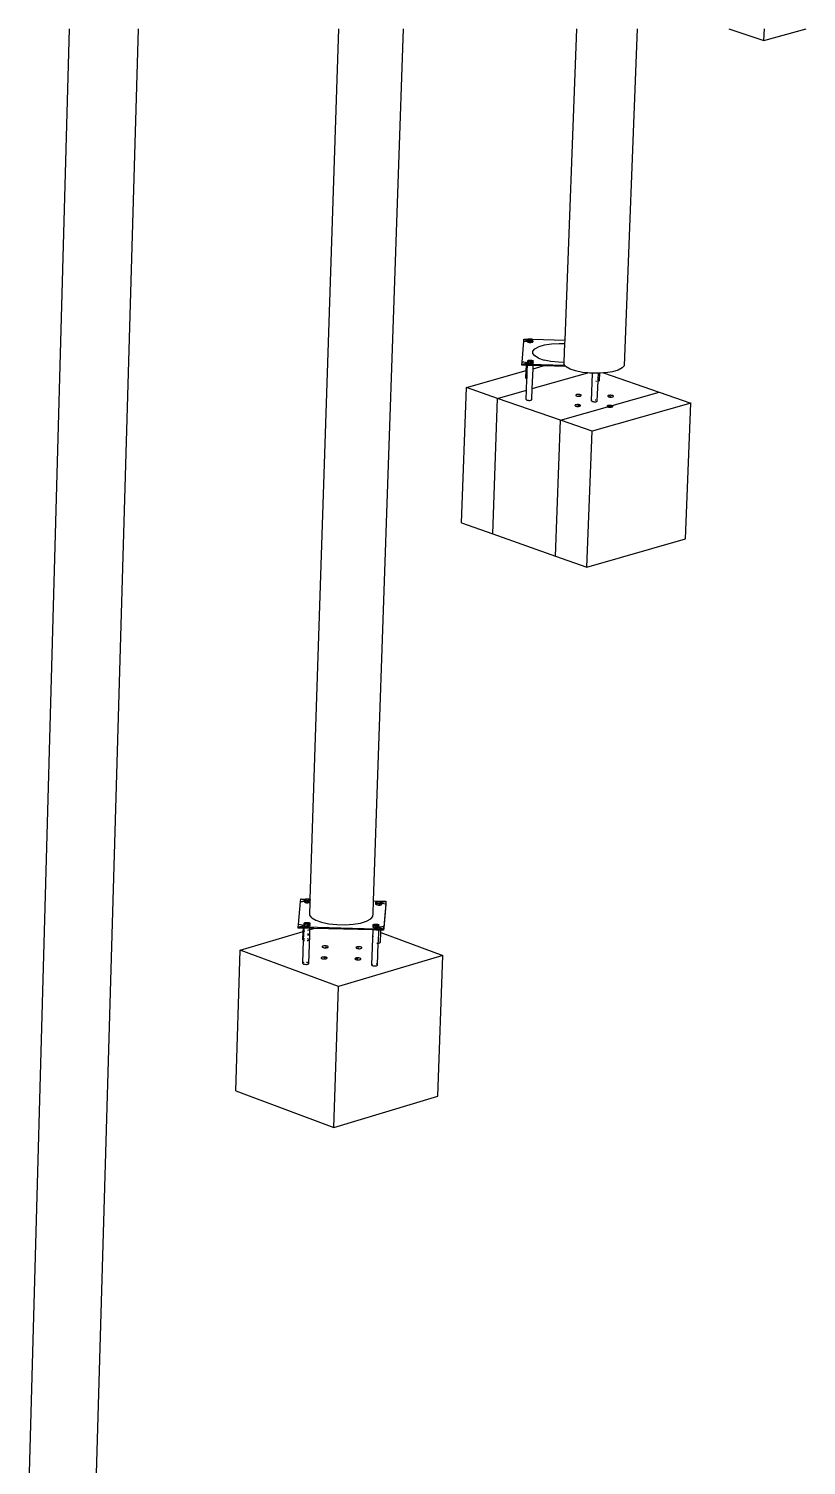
# Model space of a CAD drawing. Header units: inches. Extents: x -1925 to 2960, y -1726 to 1726.
# Drawn here: x 260.9 to 409.9, y 1450.7 to 1726 of the extents above; entities that cross this region are included whole.
import ezdxf

# ---------------------------------------------------------------- set-up
doc = ezdxf.new("R2010")
doc.units = ezdxf.units.IN
doc.header["$MEASUREMENT"] = 0

msp = doc.modelspace()

# ---------------------------------------------------------------- linework, layer by layer
for p, q in [((260.85, 1442.79), (268.69, 1726.03)), ((273.65, 1442.44), (281.87, 1726.03)), ((314.81, 1559.2), (320.31, 1726.03)), ((326.95, 1558.89), (332.67, 1726.03)), ((363.65, 1666.36), (365.9, 1726.03)), ((375.02, 1661.46), (377.53, 1726.03)), ((395.06, 1726.03), (401.76, 1723.79)), ((401.76, 1723.79), (409.89, 1726.03)), ((401.76, 1723.79), (401.85, 1726.03)), ((355.42, 1662.12), (355.74, 1666.13)), ((355.74, 1666.13), (355.78, 1666.56)), ((355.74, 1666.13), (356.1, 1666.14)), ((355.78, 1666.56), (356.51, 1666.54)), ((355.78, 1666.56), (356.69, 1666.24)), ((356.1, 1666.14), (356.43, 1666.17)), ((356.43, 1666.14), (356.41, 1666.1)), ((356.43, 1666.13), (356.41, 1666.09)), ((356.41, 1666.09), (356.42, 1666.05)), ((356.42, 1666.1), (356.45, 1666.14)), ((356.42, 1666.1), (356.43, 1666.13)), ((356.44, 1666.06), (356.42, 1666.1)), ((356.42, 1666.05), (356.47, 1666.01)), ((356.43, 1666.17), (356.44, 1666.46)), ((356.43, 1666.17), (356.51, 1666.19)), ((356.49, 1666.18), (356.43, 1666.14)), ((356.49, 1666.18), (356.43, 1666.14)), ((356.43, 1666.17), (356.43, 1666.17)), ((356.43, 1666.13), (356.43, 1666.17)), ((356.43, 1666.14), (356.43, 1666.13)), ((356.44, 1666.46), (356.46, 1666.5)), ((356.45, 1666.42), (356.44, 1666.46)), ((356.49, 1666.02), (356.44, 1666.06)), ((356.5, 1666.38), (356.45, 1666.42)), ((356.45, 1666.14), (356.5, 1666.18)), ((356.46, 1666.5), (356.51, 1666.54)), ((356.47, 1666.01), (356.56, 1665.97)), ((356.57, 1666.22), (356.49, 1666.18)), ((356.51, 1666.19), (356.49, 1666.18)), ((356.57, 1665.98), (356.49, 1666.02)), ((356.58, 1666.34), (356.5, 1666.38)), ((356.5, 1666.18), (356.53, 1666.19)), ((356.51, 1666.54), (356.6, 1666.57)), ((356.51, 1666.54), (356.51, 1666.54)), ((356.57, 1666.21), (356.51, 1666.19)), ((356.51, 1666.19), (356.53, 1666.19)), ((356.53, 1666.19), (356.72, 1666.23)), ((356.53, 1666.19), (356.59, 1666.21)), ((356.56, 1665.97), (356.67, 1665.94)), ((356.69, 1666.24), (356.57, 1666.22)), ((356.69, 1666.23), (356.57, 1666.21)), ((356.68, 1665.95), (356.57, 1665.98)), ((356.69, 1666.31), (356.58, 1666.34)), ((356.59, 1666.21), (356.7, 1666.24)), ((356.6, 1666.57), (356.71, 1666.6)), ((356.67, 1665.94), (356.8, 1665.92)), ((356.8, 1665.93), (356.68, 1665.95)), ((356.81, 1666.29), (356.69, 1666.31)), ((356.82, 1666.25), (356.69, 1666.24)), ((356.7, 1666.24), (356.69, 1666.23)), ((356.69, 1666.24), (356.69, 1666.24)), ((356.69, 1666.24), (356.71, 1666.24)), ((356.7, 1666.24), (356.71, 1666.24)), ((356.71, 1666.6), (356.84, 1666.61)), ((356.71, 1666.24), (356.75, 1666.24)), ((356.71, 1666.24), (356.72, 1666.23)), ((356.72, 1666.23), (356.75, 1666.24)), ((356.75, 1666.24), (356.88, 1666.29)), ((356.75, 1666.24), (356.82, 1666.25)), ((356.94, 1665.92), (356.8, 1665.93)), ((356.8, 1665.92), (356.94, 1665.91)), ((356.88, 1666.29), (356.81, 1666.29)), ((356.96, 1666.26), (356.82, 1666.25)), ((356.82, 1666.25), (356.96, 1666.25)), ((356.84, 1666.61), (356.98, 1666.61)), ((356.95, 1666.28), (356.88, 1666.29)), ((356.94, 1665.92), (356.95, 1666.08)), ((357.07, 1665.92), (356.94, 1665.92)), ((356.94, 1665.91), (356.94, 1665.92)), ((356.94, 1665.92), (357.08, 1665.92)), ((357.09, 1666.29), (356.95, 1666.28)), ((357.33, 1666.19), (356.95, 1666.09)), ((356.95, 1666.08), (357.47, 1666.07)), ((357.1, 1666.25), (356.96, 1666.26)), ((357.1, 1666.24), (356.96, 1666.25)), ((356.98, 1666.61), (357.11, 1666.6)), ((357.2, 1665.94), (357.07, 1665.92)), ((357.08, 1665.92), (357.21, 1665.93)), ((357.21, 1666.3), (357.09, 1666.29)), ((357.23, 1666.23), (357.1, 1666.25)), ((357.1, 1666.24), (357.22, 1666.22)), ((357.11, 1666.6), (357.24, 1666.58)), ((357.31, 1665.96), (357.2, 1665.94)), ((357.32, 1666.32), (357.21, 1666.3)), ((357.21, 1665.93), (357.32, 1665.96)), ((357.23, 1666.22), (357.22, 1666.22)), ((357.22, 1666.22), (357.33, 1666.19)), ((357.34, 1666.2), (357.23, 1666.23)), ((357.33, 1666.19), (357.23, 1666.22)), ((357.24, 1666.58), (357.34, 1666.56)), ((357.4, 1665.99), (357.31, 1665.96)), ((357.41, 1666.35), (357.32, 1666.32)), ((357.32, 1665.96), (357.41, 1665.99)), ((357.34, 1666.2), (357.33, 1666.19)), ((357.33, 1666.19), (357.41, 1666.16)), ((357.34, 1666.19), (357.33, 1666.19)), ((357.33, 1666.19), (357.33, 1666.19)), ((357.34, 1666.56), (357.42, 1666.52)), ((357.43, 1666.16), (357.34, 1666.2)), ((357.43, 1666.15), (357.34, 1666.19)), ((357.45, 1666.03), (357.4, 1665.99)), ((357.47, 1666.39), (357.41, 1666.35)), ((357.41, 1666.16), (357.46, 1666.12)), ((357.41, 1665.99), (357.47, 1666.03)), ((357.42, 1666.52), (357.43, 1666.52)), ((357.43, 1666.52), (363.65, 1666.36)), ((357.43, 1666.52), (357.47, 1666.48)), ((357.48, 1666.12), (357.43, 1666.16)), ((357.48, 1666.11), (357.43, 1666.15)), ((357.47, 1666.07), (357.45, 1666.03)), ((357.46, 1666.12), (357.47, 1666.07)), ((357.47, 1666.48), (357.49, 1666.44)), ((357.49, 1666.44), (357.47, 1666.39)), ((357.47, 1666.07), (357.48, 1666.11)), ((357.47, 1666.07), (357.47, 1666.07)), ((357.47, 1666.07), (357.49, 1666.07)), ((357.47, 1666.03), (357.49, 1666.07)), ((357.48, 1666.11), (357.49, 1666.44)), ((357.49, 1666.07), (357.48, 1666.12)), ((357.49, 1666.07), (357.48, 1666.11)), ((357.48, 1666.11), (357.48, 1666.11)), ((357.49, 1666.07), (357.49, 1666.07)), ((357.49, 1666.07), (357.49, 1666.07)), ((357.49, 1666.07), (357.49, 1666.07)), ((357.49, 1666.07), (357.49, 1666.07)), ((359.74, 1665.42), (361.06, 1665.63)), ((361.06, 1665.63), (362.53, 1665.72)), ((362.53, 1665.72), (363.62, 1665.7)), ((363.49, 1662.18), (363.62, 1665.7)), ((363.62, 1665.7), (363.65, 1666.36)), ((357.45, 1663.78), (357.47, 1664.26)), ((357.83, 1663.32), (357.45, 1663.78)), ((357.47, 1664.26), (357.88, 1664.71)), ((358.57, 1662.89), (357.83, 1663.32)), ((357.88, 1664.71), (358.66, 1665.11)), ((358.57, 1662.89), (359.63, 1662.53)), ((358.66, 1665.11), (359.74, 1665.42)), ((344.73, 1657.27), (356.2, 1660.5)), ((355.38, 1661.52), (355.39, 1661.69)), ((356.24, 1661.5), (355.38, 1661.52)), ((355.39, 1661.69), (355.42, 1662.12)), ((355.39, 1661.69), (356.38, 1661.97)), ((356.76, 1661.66), (355.39, 1661.69)), ((355.78, 1662.1), (355.42, 1662.12)), ((356.1, 1662.05), (355.78, 1662.1)), ((356.38, 1661.97), (356.1, 1662.05)), ((356.15, 1659.09), (356.2, 1660.5)), ((356.2, 1660.5), (356.24, 1661.5)), ((356.44, 1661.49), (356.24, 1661.5)), ((356.35, 1660.54), (356.41, 1660.56)), ((356.36, 1659.22), (356.41, 1660.56)), ((356.59, 1661.88), (356.38, 1661.97)), ((356.41, 1660.56), (356.44, 1661.49)), ((356.75, 1661.48), (356.44, 1661.49)), ((356.49, 1662.06), (356.46, 1662.02)), ((356.48, 1662.05), (356.46, 1662.01)), ((356.46, 1662.01), (356.48, 1661.96)), ((356.48, 1662.05), (356.5, 1662.38)), ((356.48, 1662.01), (356.5, 1662.06)), ((356.49, 1662.05), (356.48, 1662.05)), ((356.48, 1662.01), (356.48, 1662.05)), ((356.5, 1661.97), (356.48, 1662.01)), ((356.48, 1661.96), (356.53, 1661.92)), ((356.54, 1662.1), (356.49, 1662.06)), ((356.54, 1662.09), (356.49, 1662.05)), ((356.5, 1662.38), (356.52, 1662.42)), ((356.51, 1662.33), (356.5, 1662.38)), ((356.5, 1662.06), (356.56, 1662.1)), ((356.55, 1661.93), (356.5, 1661.97)), ((356.56, 1662.29), (356.51, 1662.33)), ((356.52, 1662.42), (356.57, 1662.46)), ((356.53, 1661.92), (356.61, 1661.88)), ((356.63, 1662.13), (356.54, 1662.09)), ((356.63, 1662.13), (356.54, 1662.1)), ((356.63, 1661.89), (356.55, 1661.93)), ((356.64, 1662.26), (356.56, 1662.29)), ((356.56, 1662.1), (356.64, 1662.12)), ((356.57, 1662.46), (356.66, 1662.49)), ((356.72, 1661.77), (356.59, 1661.88)), ((356.61, 1661.88), (356.72, 1661.85)), ((356.64, 1662.13), (356.63, 1662.13)), ((356.64, 1662.13), (356.63, 1662.13)), ((356.63, 1661.89), (356.73, 1661.87)), ((356.75, 1662.23), (356.64, 1662.26)), ((356.66, 1662.49), (356.77, 1662.51)), ((356.72, 1661.85), (356.85, 1661.83)), ((356.76, 1661.66), (356.72, 1661.77)), ((356.86, 1661.85), (356.73, 1661.87)), ((356.87, 1662.21), (356.75, 1662.23)), ((356.88, 1662.17), (356.75, 1662.16)), ((356.75, 1662.16), (356.75, 1662.16)), ((356.75, 1662.16), (356.75, 1662.16)), ((356.75, 1662.15), (356.75, 1662.15)), ((356.76, 1662.15), (356.75, 1662.15)), ((356.75, 1662.15), (356.76, 1662.15)), ((356.75, 1661.48), (356.76, 1661.66)), ((357.53, 1661.46), (356.75, 1661.48)), ((356.88, 1662.16), (356.76, 1662.15)), ((356.76, 1662.15), (356.76, 1662.15)), ((363.64, 1661.49), (356.76, 1661.66)), ((356.77, 1662.51), (356.9, 1662.53)), ((356.85, 1661.83), (356.99, 1661.83)), ((357, 1661.84), (356.86, 1661.85)), ((357.01, 1662.2), (356.87, 1662.21)), ((357.02, 1662.17), (356.88, 1662.16)), ((357.02, 1662.17), (356.88, 1662.17)), ((356.9, 1662.53), (357.04, 1662.53)), ((356.99, 1661.83), (357.14, 1661.83)), ((357, 1661.84), (357.01, 1662)), ((357.13, 1661.84), (357, 1661.84)), ((357, 1661.83), (357.14, 1661.83)), ((357.15, 1662.2), (357.01, 1662.2)), ((357.02, 1662.17), (357.01, 1662)), ((357.39, 1662.11), (357.01, 1662)), ((357.46, 1661.98), (357.01, 1662)), ((357.02, 1662.17), (357.16, 1662.16)), ((357.16, 1662.16), (357.02, 1662.17)), ((357.04, 1662.53), (357.17, 1662.52)), ((357.26, 1661.85), (357.13, 1661.84)), ((357.14, 1661.83), (357.27, 1661.85)), ((357.14, 1661.83), (357.27, 1661.84)), ((357.27, 1662.21), (357.15, 1662.2)), ((357.16, 1662.16), (357.28, 1662.14)), ((357.29, 1662.14), (357.16, 1662.16)), ((357.17, 1662.52), (357.3, 1662.5)), ((357.37, 1661.88), (357.26, 1661.85)), ((357.38, 1662.24), (357.27, 1662.21)), ((357.27, 1661.84), (357.38, 1661.87)), ((357.27, 1661.85), (357.38, 1661.87)), ((357.28, 1662.14), (357.39, 1662.11)), ((357.4, 1662.11), (357.29, 1662.14)), ((357.3, 1662.5), (357.4, 1662.47)), ((357.46, 1661.91), (357.37, 1661.88)), ((357.37, 1657.05), (357.51, 1660.87)), ((357.37, 1657.05), (368.03, 1660.06)), ((357.47, 1662.27), (357.38, 1662.24)), ((357.38, 1661.87), (357.47, 1661.9)), ((357.38, 1661.87), (357.47, 1661.9)), ((357.39, 1662.11), (357.46, 1662.08)), ((357.39, 1662.11), (357.39, 1662.11)), ((357.4, 1662.11), (357.39, 1662.11)), ((357.4, 1662.47), (357.48, 1662.43)), ((357.46, 1662.09), (357.4, 1662.11)), ((357.46, 1661.91), (357.51, 1661.95)), ((357.53, 1662.31), (357.47, 1662.27)), ((357.47, 1661.9), (357.53, 1661.94)), ((357.47, 1661.9), (357.53, 1661.94)), ((357.48, 1662.43), (357.53, 1662.39)), ((357.53, 1661.98), (357.51, 1661.98)), ((357.53, 1661.98), (357.51, 1661.95)), ((357.51, 1660.87), (357.53, 1661.46)), ((357.51, 1660.87), (359.45, 1661.42)), ((357.54, 1662.03), (357.52, 1662.05)), ((357.52, 1662.03), (357.52, 1662.03)), ((357.52, 1662.03), (357.53, 1661.99)), ((357.53, 1662.39), (357.55, 1662.35)), ((357.55, 1662.35), (357.53, 1662.31)), ((357.53, 1661.99), (357.55, 1662.35)), ((357.53, 1661.99), (357.53, 1661.98)), ((357.53, 1661.94), (357.55, 1661.98)), ((357.53, 1661.98), (357.55, 1661.98)), ((357.53, 1661.94), (357.55, 1661.98)), ((359.45, 1661.42), (357.53, 1661.46)), ((357.55, 1661.99), (357.54, 1662.03)), ((357.55, 1661.98), (357.55, 1661.99)), ((357.55, 1661.99), (357.55, 1661.99)), ((363.79, 1661.31), (359.45, 1661.42)), ((360.94, 1662.26), (359.63, 1662.53)), ((362.4, 1662.11), (360.94, 1662.26)), ((363.49, 1662.09), (362.4, 1662.11)), ((363.47, 1661.7), (363.49, 1662.09)), ((363.64, 1661.49), (363.47, 1661.7)), ((363.49, 1662.17), (363.49, 1662.18)), ((363.49, 1662.09), (363.49, 1662.17)), ((363.79, 1661.31), (363.64, 1661.49)), ((363.85, 1661.23), (363.79, 1661.31)), ((364.6, 1660.8), (363.85, 1661.23)), ((365.66, 1660.44), (364.6, 1660.8)), ((366.97, 1660.17), (365.66, 1660.44)), ((368.03, 1660.06), (366.97, 1660.17)), ((368.43, 1660.02), (368.03, 1660.06)), ((371.02, 1660.06), (370.32, 1660.01)), ((371.43, 1660.08), (371.02, 1660.06)), ((371.02, 1660.06), (381.72, 1656.35)), ((372.76, 1660.29), (371.43, 1660.08)), ((373.84, 1660.61), (372.76, 1660.29)), ((374.62, 1661.01), (373.84, 1660.61)), ((375.02, 1661.46), (374.62, 1661.01)), ((356.16, 1659.05), (356.15, 1659.09)), ((356.16, 1659.05), (356.21, 1659)), ((356.21, 1659), (356.3, 1658.97)), ((356.27, 1656.74), (356.35, 1658.95)), ((356.3, 1658.97), (356.35, 1658.95)), ((356.32, 1659.21), (356.31, 1659.2)), ((356.36, 1659.22), (356.32, 1659.21)), ((356.35, 1658.95), (356.36, 1659.22)), ((368.95, 1660.01), (368.43, 1660.02)), ((368.74, 1654.72), (368.94, 1659.93)), ((368.94, 1659.93), (368.95, 1660.01)), ((368.96, 1659.97), (368.94, 1659.93)), ((369.02, 1660.01), (368.95, 1660.01)), ((369.02, 1660.01), (368.96, 1659.97)), ((369.96, 1659.99), (369.02, 1660.01)), ((369.57, 1658.49), (369.7, 1658.48)), ((369.57, 1658.49), (369.57, 1658.49)), ((369.58, 1658.82), (369.58, 1658.81)), ((369.83, 1654.69), (369.98, 1658.49)), ((370.04, 1659.99), (369.96, 1659.99)), ((369.96, 1658.49), (369.98, 1658.49)), ((369.99, 1658.79), (369.97, 1658.79)), ((369.98, 1658.49), (369.99, 1658.79)), ((369.98, 1658.49), (370.1, 1658.52)), ((369.98, 1658.49), (369.98, 1658.49)), ((369.99, 1658.79), (370.04, 1659.99)), ((370, 1658.79), (369.99, 1658.79)), ((370.32, 1660.01), (370.04, 1659.99)), ((370.1, 1658.52), (370.19, 1658.55)), ((370.12, 1658.76), (370.11, 1658.76)), ((370.2, 1658.72), (370.12, 1658.76)), ((370.19, 1658.55), (370.24, 1658.59)), ((370.25, 1658.68), (370.2, 1658.72)), ((370.24, 1658.59), (370.27, 1658.63)), ((370.27, 1658.63), (370.25, 1658.68)), ((370.27, 1658.63), (370.32, 1660.01)), ((343.8, 1631.32), (344.73, 1657.27)), ((350.73, 1655.18), (344.73, 1657.27)), ((349.79, 1629.21), (350.73, 1655.18)), ((350.73, 1655.18), (356.27, 1656.74)), ((362.78, 1650.98), (350.73, 1655.18)), ((356.2, 1654.99), (356.27, 1656.74)), ((356.22, 1654.95), (356.2, 1654.99)), ((356.22, 1654.95), (356.27, 1654.91)), ((356.27, 1654.91), (356.35, 1654.87)), ((356.35, 1654.87), (356.47, 1654.84)), ((356.47, 1654.84), (356.6, 1654.82)), ((356.6, 1654.82), (356.74, 1654.81)), ((356.74, 1654.81), (356.88, 1654.81)), ((356.88, 1654.81), (357.01, 1654.83)), ((357.01, 1654.83), (357.12, 1654.85)), ((357.12, 1654.85), (357.21, 1654.88)), ((357.21, 1654.88), (357.27, 1654.92)), ((357.27, 1654.92), (357.29, 1654.97)), ((357.29, 1654.97), (357.37, 1657.05)), ((362.78, 1650.98), (381.72, 1656.35)), ((365.71, 1655.82), (365.69, 1655.78)), ((365.69, 1655.78), (365.7, 1655.73)), ((365.7, 1655.73), (365.75, 1655.69)), ((365.77, 1655.86), (365.71, 1655.82)), ((365.75, 1655.69), (365.84, 1655.65)), ((365.86, 1655.9), (365.77, 1655.86)), ((365.84, 1655.65), (365.95, 1655.62)), ((365.97, 1655.92), (365.86, 1655.9)), ((365.95, 1655.62), (366.08, 1655.6)), ((366.1, 1655.93), (365.97, 1655.92)), ((366.08, 1655.6), (366.22, 1655.59)), ((366.24, 1655.94), (366.1, 1655.93)), ((366.22, 1655.59), (366.36, 1655.6)), ((366.23, 1655.77), (366.61, 1655.63)), ((366.38, 1655.93), (366.24, 1655.94)), ((366.36, 1655.6), (366.49, 1655.61)), ((366.51, 1655.91), (366.38, 1655.93)), ((366.49, 1655.61), (366.61, 1655.63)), ((366.62, 1655.88), (366.51, 1655.91)), ((366.61, 1655.63), (366.7, 1655.67)), ((366.71, 1655.84), (366.62, 1655.88)), ((366.7, 1655.67), (366.75, 1655.71)), ((366.76, 1655.8), (366.71, 1655.84)), ((366.75, 1655.71), (366.77, 1655.75)), ((366.77, 1655.75), (366.76, 1655.8)), ((368.77, 1654.76), (368.74, 1654.72)), ((368.74, 1654.72), (368.76, 1654.67)), ((368.76, 1654.67), (368.81, 1654.63)), ((368.82, 1654.8), (368.77, 1654.76)), ((368.81, 1654.63), (368.89, 1654.59)), ((368.89, 1654.59), (369.01, 1654.56)), ((369.01, 1654.56), (369.14, 1654.54)), ((369.14, 1654.54), (369.28, 1654.53)), ((369.28, 1654.53), (369.42, 1654.54)), ((369.42, 1654.54), (369.55, 1654.55)), ((369.44, 1654.87), (369.43, 1654.87)), ((369.56, 1654.85), (369.44, 1654.87)), ((369.55, 1654.55), (369.66, 1654.57)), ((369.66, 1654.57), (369.75, 1654.61)), ((369.75, 1654.61), (369.81, 1654.65)), ((369.82, 1654.74), (369.81, 1654.74)), ((369.81, 1654.65), (369.83, 1654.69)), ((369.83, 1654.69), (369.82, 1654.74)), ((371.88, 1655.67), (371.86, 1655.63)), ((371.86, 1655.63), (371.87, 1655.58)), ((371.87, 1655.58), (371.92, 1655.54)), ((371.93, 1655.71), (371.88, 1655.67)), ((371.92, 1655.54), (372.01, 1655.5)), ((372.02, 1655.74), (371.93, 1655.71)), ((372.01, 1655.5), (372.4, 1655.61)), ((372.01, 1655.5), (372.12, 1655.47)), ((372.14, 1655.77), (372.02, 1655.74)), ((372.12, 1655.47), (372.25, 1655.45)), ((372.27, 1655.78), (372.14, 1655.77)), ((372.25, 1655.45), (372.39, 1655.44)), ((372.41, 1655.78), (372.27, 1655.78)), ((372.39, 1655.44), (372.53, 1655.44)), ((372.55, 1655.77), (372.41, 1655.78)), ((372.53, 1655.44), (372.66, 1655.46)), ((372.68, 1655.75), (372.55, 1655.77)), ((372.66, 1655.46), (372.78, 1655.48)), ((372.79, 1655.72), (372.68, 1655.75)), ((372.78, 1655.48), (372.86, 1655.52)), ((372.88, 1655.69), (372.79, 1655.72)), ((372.86, 1655.52), (372.92, 1655.56)), ((372.93, 1655.64), (372.88, 1655.69)), ((372.92, 1655.56), (372.94, 1655.6)), ((372.94, 1655.6), (372.93, 1655.64)), ((381.72, 1656.35), (387.76, 1654.26)), ((365.56, 1653.88), (365.54, 1653.84)), ((365.54, 1653.84), (365.56, 1653.79)), ((365.62, 1653.92), (365.56, 1653.88)), ((365.56, 1653.79), (365.61, 1653.75)), ((365.61, 1653.75), (365.69, 1653.71)), ((365.71, 1653.96), (365.62, 1653.92)), ((365.69, 1653.71), (365.8, 1653.68)), ((365.83, 1653.98), (365.71, 1653.96)), ((365.8, 1653.68), (365.93, 1653.66)), ((365.96, 1653.99), (365.83, 1653.98)), ((365.93, 1653.66), (366.07, 1653.65)), ((366.1, 1654), (365.96, 1653.99)), ((366.07, 1653.65), (366.22, 1653.66)), ((366.09, 1653.83), (366.48, 1653.94)), ((366.24, 1653.99), (366.1, 1654)), ((366.22, 1653.66), (366.35, 1653.67)), ((366.37, 1653.97), (366.24, 1653.99)), ((366.35, 1653.67), (366.46, 1653.69)), ((366.48, 1653.94), (366.37, 1653.97)), ((366.46, 1653.69), (366.55, 1653.73)), ((366.56, 1653.9), (366.48, 1653.94)), ((366.55, 1653.73), (366.61, 1653.77)), ((366.62, 1653.86), (366.56, 1653.9)), ((366.61, 1653.77), (366.63, 1653.81)), ((366.63, 1653.81), (366.62, 1653.86)), ((387.76, 1654.26), (368.82, 1648.88)), ((371.74, 1653.73), (371.72, 1653.69)), ((371.72, 1653.69), (371.73, 1653.64)), ((371.73, 1653.64), (371.78, 1653.6)), ((371.8, 1653.77), (371.74, 1653.73)), ((371.78, 1653.6), (371.87, 1653.56)), ((371.88, 1653.8), (371.8, 1653.77)), ((371.87, 1653.56), (371.98, 1653.53)), ((372, 1653.83), (371.88, 1653.8)), ((371.88, 1653.8), (372.26, 1653.67)), ((371.98, 1653.53), (372.11, 1653.51)), ((372.13, 1653.84), (372, 1653.83)), ((372.11, 1653.51), (372.25, 1653.5)), ((372.27, 1653.84), (372.13, 1653.84)), ((372.25, 1653.5), (372.39, 1653.5)), ((372.41, 1653.83), (372.27, 1653.84)), ((372.39, 1653.5), (372.52, 1653.52)), ((372.54, 1653.81), (372.41, 1653.83)), ((372.52, 1653.52), (372.64, 1653.54)), ((372.65, 1653.78), (372.54, 1653.81)), ((372.64, 1653.54), (372.73, 1653.58)), ((372.74, 1653.75), (372.65, 1653.78)), ((372.73, 1653.58), (372.78, 1653.62)), ((372.79, 1653.7), (372.74, 1653.75)), ((372.78, 1653.62), (372.8, 1653.66)), ((372.8, 1653.66), (372.79, 1653.7)), ((386.72, 1628.29), (387.76, 1654.26)), ((361.8, 1624.98), (362.78, 1650.98)), ((368.82, 1648.88), (362.78, 1650.98)), ((367.82, 1622.86), (368.82, 1648.88)), ((343.8, 1631.32), (349.79, 1629.21)), ((349.79, 1629.21), (361.8, 1624.98)), ((367.82, 1622.86), (386.72, 1628.29)), ((361.8, 1624.98), (367.82, 1622.86)), ((312.54, 1554.35), (312.97, 1558.78)), ((312.97, 1558.78), (313.01, 1559.25)), ((312.97, 1558.78), (313.34, 1558.78)), ((313.01, 1559.25), (313.83, 1559.23)), ((313.01, 1559.25), (313.97, 1558.9)), ((313.34, 1558.78), (313.69, 1558.82)), ((313.69, 1558.79), (313.66, 1558.74)), ((313.68, 1558.78), (313.66, 1558.74)), ((313.66, 1558.74), (313.68, 1558.69)), ((313.68, 1558.78), (313.69, 1558.82)), ((313.68, 1558.74), (313.71, 1558.79)), ((313.69, 1558.79), (313.68, 1558.78)), ((313.68, 1558.74), (313.68, 1558.78)), ((313.7, 1558.7), (313.68, 1558.74)), ((313.68, 1558.69), (313.73, 1558.64)), ((313.69, 1559.12), (313.72, 1559.17)), ((313.71, 1559.07), (313.69, 1559.12)), ((313.69, 1558.82), (313.69, 1559.12)), ((313.69, 1558.82), (313.78, 1558.84)), ((313.75, 1558.84), (313.69, 1558.79)), ((313.75, 1558.83), (313.69, 1558.79)), ((313.69, 1558.82), (313.69, 1558.82)), ((313.75, 1558.65), (313.7, 1558.7)), ((313.76, 1559.03), (313.71, 1559.07)), ((313.71, 1558.79), (313.77, 1558.83)), ((313.72, 1559.17), (313.78, 1559.21)), ((313.73, 1558.64), (313.82, 1558.6)), ((313.84, 1558.87), (313.75, 1558.84)), ((313.78, 1558.84), (313.75, 1558.83)), ((313.83, 1558.61), (313.75, 1558.65)), ((313.84, 1558.99), (313.76, 1559.03)), ((313.77, 1558.83), (313.8, 1558.85)), ((313.78, 1559.21), (313.83, 1559.23)), ((313.84, 1558.87), (313.78, 1558.84)), ((313.78, 1558.84), (313.8, 1558.85)), ((313.8, 1558.85), (314, 1558.89)), ((313.8, 1558.85), (313.86, 1558.87)), ((313.82, 1558.6), (313.93, 1558.57)), ((313.83, 1559.23), (313.87, 1559.24)), ((313.94, 1558.58), (313.83, 1558.61)), ((313.96, 1558.95), (313.84, 1558.99)), ((313.96, 1558.9), (313.84, 1558.87)), ((313.96, 1558.89), (313.84, 1558.87)), ((313.86, 1558.87), (313.97, 1558.89)), ((313.87, 1559.24), (313.99, 1559.27)), ((313.93, 1558.57), (314.07, 1558.54)), ((314.07, 1558.56), (313.94, 1558.58)), ((314.09, 1558.93), (313.96, 1558.95)), ((313.97, 1558.9), (313.96, 1558.9)), ((313.97, 1558.89), (313.96, 1558.89)), ((314.09, 1558.91), (313.97, 1558.9)), ((313.97, 1558.9), (313.98, 1558.89)), ((313.97, 1558.89), (313.98, 1558.89)), ((313.98, 1558.89), (314.02, 1558.9)), ((313.98, 1558.89), (313.99, 1558.89)), ((313.99, 1559.27), (314.12, 1559.28)), ((314, 1558.89), (314.02, 1558.9)), ((314.02, 1558.9), (314.09, 1558.92)), ((314.02, 1558.9), (314.09, 1558.91)), ((314.07, 1558.56), (314.22, 1558.55)), ((314.07, 1558.54), (314.22, 1558.53)), ((314.23, 1558.92), (314.09, 1558.93)), ((314.12, 1559.28), (314.26, 1559.29)), ((314.22, 1558.55), (314.23, 1558.72)), ((314.36, 1558.55), (314.22, 1558.55)), ((314.22, 1558.53), (314.22, 1558.55)), ((314.22, 1558.54), (314.36, 1558.54)), ((314.37, 1558.93), (314.23, 1558.92)), ((314.25, 1558.92), (314.23, 1558.92)), ((314.25, 1558.91), (314.23, 1558.91)), ((314.64, 1558.85), (314.23, 1558.73)), ((314.23, 1558.72), (314.76, 1558.71)), ((314.4, 1558.91), (314.25, 1558.92)), ((314.4, 1558.9), (314.25, 1558.91)), ((314.26, 1559.29), (314.41, 1559.28)), ((314.5, 1558.56), (314.36, 1558.55)), ((314.36, 1558.54), (314.5, 1558.56)), ((314.51, 1558.94), (314.37, 1558.93)), ((314.54, 1558.88), (314.4, 1558.91)), ((314.4, 1558.9), (314.52, 1558.88)), ((314.41, 1559.28), (314.54, 1559.25)), ((314.61, 1558.59), (314.5, 1558.56)), ((314.5, 1558.56), (314.63, 1558.59)), ((314.62, 1558.97), (314.51, 1558.94)), ((314.53, 1558.88), (314.52, 1558.88)), ((314.52, 1558.88), (314.64, 1558.85)), ((314.64, 1558.85), (314.53, 1558.88)), ((314.54, 1559.25), (314.65, 1559.22)), ((314.65, 1558.85), (314.54, 1558.88)), ((314.7, 1558.63), (314.61, 1558.59)), ((314.72, 1559), (314.62, 1558.97)), ((314.63, 1558.59), (314.72, 1558.62)), ((314.64, 1558.85), (314.72, 1558.81)), ((314.65, 1558.84), (314.64, 1558.85)), ((314.64, 1558.85), (314.64, 1558.85)), ((314.65, 1558.85), (314.64, 1558.85)), ((314.65, 1559.22), (314.68, 1559.21)), ((314.74, 1558.81), (314.65, 1558.85)), ((314.74, 1558.8), (314.65, 1558.84)), ((314.68, 1559.21), (314.81, 1559.2)), ((314.68, 1559.21), (314.73, 1559.18)), ((314.76, 1558.67), (314.7, 1558.63)), ((314.71, 1556.18), (314.8, 1558.71)), ((314.77, 1559.04), (314.72, 1559)), ((314.72, 1558.81), (314.77, 1558.77)), ((314.72, 1558.62), (314.78, 1558.67)), ((314.73, 1559.18), (314.78, 1559.14)), ((314.77, 1558.78), (314.74, 1558.81)), ((314.77, 1558.78), (314.74, 1558.8)), ((314.8, 1559.09), (314.77, 1559.04)), ((314.78, 1559.14), (314.8, 1559.09)), ((314.78, 1558.71), (314.8, 1558.71)), ((314.78, 1558.67), (314.8, 1558.69)), ((314.79, 1558.76), (314.8, 1559.09)), ((314.79, 1558.76), (314.79, 1558.77)), ((314.8, 1558.73), (314.79, 1558.76)), ((314.79, 1558.76), (314.79, 1558.76)), ((314.79, 1558.71), (314.79, 1558.76)), ((314.8, 1558.74), (314.79, 1558.76)), ((314.8, 1558.73), (314.81, 1559.2)), ((314.8, 1558.71), (314.8, 1558.73)), ((326.87, 1556.44), (326.95, 1558.89)), ((326.95, 1558.89), (327.89, 1558.86)), ((327.39, 1558.31), (327.37, 1558.26)), ((327.39, 1558.31), (327.4, 1558.64)), ((327.39, 1558.26), (327.41, 1558.31)), ((327.39, 1558.26), (327.39, 1558.31)), ((327.4, 1558.22), (327.39, 1558.26)), ((327.4, 1558.64), (327.42, 1558.69)), ((327.41, 1558.59), (327.4, 1558.64)), ((327.45, 1558.17), (327.4, 1558.22)), ((327.47, 1558.55), (327.41, 1558.59)), ((327.45, 1558.36), (327.41, 1558.33)), ((327.41, 1558.31), (327.47, 1558.35)), ((327.42, 1558.69), (327.48, 1558.73)), ((327.55, 1558.39), (327.45, 1558.36)), ((327.55, 1558.51), (327.47, 1558.55)), ((327.47, 1558.35), (327.56, 1558.39)), ((327.48, 1558.73), (327.57, 1558.76)), ((327.66, 1558.48), (327.55, 1558.51)), ((327.67, 1558.42), (327.55, 1558.39)), ((327.56, 1558.39), (327.68, 1558.41)), ((327.57, 1558.76), (327.69, 1558.79)), ((327.79, 1558.45), (327.66, 1558.48)), ((327.81, 1558.44), (327.67, 1558.42)), ((327.68, 1558.41), (327.81, 1558.43)), ((327.69, 1558.79), (327.82, 1558.81)), ((327.94, 1558.44), (327.79, 1558.45)), ((327.96, 1558.44), (327.81, 1558.44)), ((327.81, 1558.43), (327.96, 1558.43)), ((327.82, 1558.81), (327.91, 1558.81)), ((327.89, 1558.86), (327.91, 1558.81)), ((327.89, 1558.86), (329.33, 1558.83)), ((327.91, 1558.81), (327.97, 1558.81)), ((328.08, 1558.45), (327.94, 1558.44)), ((328.21, 1558.33), (327.94, 1558.25)), ((327.96, 1558.44), (327.98, 1558.45)), ((328.1, 1558.43), (327.96, 1558.44)), ((327.96, 1558.43), (328.1, 1558.42)), ((327.97, 1558.81), (328.11, 1558.8)), ((328.21, 1558.46), (328.08, 1558.45)), ((328.21, 1558.41), (328.1, 1558.43)), ((328.1, 1558.42), (328.21, 1558.4)), ((328.11, 1558.8), (328.24, 1558.78)), ((328.33, 1558.49), (328.21, 1558.46)), ((328.24, 1558.78), (328.35, 1558.74)), ((328.36, 1558.5), (328.33, 1558.49)), ((328.35, 1558.37), (328.33, 1558.38)), ((328.33, 1558.37), (328.34, 1558.37)), ((328.34, 1558.37), (328.33, 1558.36)), ((328.34, 1558.37), (328.42, 1558.33)), ((328.35, 1558.37), (328.34, 1558.37)), ((328.35, 1558.74), (328.44, 1558.7)), ((328.42, 1558.34), (328.35, 1558.37)), ((328.42, 1558.52), (328.36, 1558.5)), ((328.36, 1558.5), (328.42, 1558.48)), ((328.41, 1558.15), (328.47, 1558.19)), ((328.48, 1558.57), (328.42, 1558.52)), ((328.43, 1558.14), (328.49, 1558.19)), ((328.44, 1558.7), (328.49, 1558.66)), ((328.49, 1558.29), (328.47, 1558.31)), ((328.47, 1558.29), (328.48, 1558.28)), ((328.49, 1558.24), (328.47, 1558.19)), ((328.5, 1558.61), (328.48, 1558.57)), ((328.48, 1558.46), (328.5, 1558.46)), ((328.48, 1558.28), (328.49, 1558.24)), ((328.49, 1558.66), (328.5, 1558.61)), ((328.49, 1558.29), (328.5, 1558.46)), ((328.5, 1558.28), (328.49, 1558.29)), ((328.49, 1558.24), (328.49, 1558.29)), ((328.49, 1558.19), (328.51, 1558.24)), ((328.5, 1558.6), (329.31, 1558.84)), ((328.5, 1558.46), (328.5, 1558.61)), ((328.5, 1558.46), (328.57, 1558.44)), ((328.51, 1558.24), (328.5, 1558.28)), ((328.57, 1558.44), (328.92, 1558.38)), ((329.29, 1558.35), (328.9, 1553.92)), ((328.92, 1558.38), (329.29, 1558.35)), ((329.32, 1558.65), (329.28, 1558.17)), ((329.28, 1558.17), (329.29, 1558.35)), ((329.31, 1558.65), (329.29, 1558.35)), ((329.33, 1558.83), (329.31, 1558.65)), ((329.31, 1558.65), (329.32, 1558.65)), ((329.32, 1558.65), (329.33, 1558.83)), ((315.1, 1555.66), (314.71, 1556.18)), ((315.1, 1555.66), (315.87, 1555.19)), ((326.4, 1555.42), (326.84, 1555.92)), ((326.84, 1555.92), (326.87, 1556.44)), ((327.54, 1558.13), (327.45, 1558.17)), ((327.65, 1558.1), (327.54, 1558.13)), ((327.78, 1558.08), (327.65, 1558.1)), ((327.92, 1558.07), (327.78, 1558.08)), ((328.07, 1558.07), (327.92, 1558.07)), ((327.92, 1558.06), (328.07, 1558.06)), ((328.2, 1558.09), (328.07, 1558.07)), ((328.07, 1558.06), (328.21, 1558.08)), ((328.2, 1558.09), (328.32, 1558.11)), ((328.21, 1558.08), (328.33, 1558.11)), ((328.41, 1558.15), (328.32, 1558.11)), ((328.33, 1558.11), (328.43, 1558.14)), ((329.28, 1558.17), (328.89, 1553.74)), ((301.38, 1549.44), (313.47, 1553)), ((312.49, 1553.69), (312.5, 1553.87)), ((313.5, 1553.66), (312.49, 1553.69)), ((312.5, 1553.87), (312.54, 1554.35)), ((312.5, 1553.87), (313.54, 1554.18)), ((313.94, 1553.83), (312.5, 1553.87)), ((312.92, 1554.32), (312.54, 1554.35)), ((313.26, 1554.26), (312.92, 1554.32)), ((313.55, 1554.18), (313.26, 1554.26)), ((313.42, 1551.45), (313.47, 1553)), ((313.47, 1553), (313.5, 1553.66)), ((313.47, 1553), (313.49, 1553.01)), ((313.62, 1553.66), (313.5, 1553.66)), ((313.54, 1551.33), (313.62, 1553.66)), ((313.77, 1554.08), (313.55, 1554.18)), ((313.93, 1553.65), (313.62, 1553.66)), ((313.63, 1553.05), (313.76, 1553.09)), ((313.66, 1554.27), (313.64, 1554.23)), ((313.66, 1554.26), (313.64, 1554.22)), ((313.64, 1554.22), (313.65, 1554.17)), ((313.65, 1554.17), (313.7, 1554.12)), ((313.66, 1554.26), (313.67, 1554.6)), ((313.72, 1554.32), (313.66, 1554.27)), ((313.72, 1554.31), (313.66, 1554.27)), ((313.66, 1554.23), (313.68, 1554.27)), ((313.66, 1554.27), (313.66, 1554.26)), ((313.66, 1554.23), (313.66, 1554.26)), ((313.67, 1554.18), (313.66, 1554.23)), ((313.67, 1554.6), (313.69, 1554.65)), ((313.68, 1554.56), (313.67, 1554.6)), ((313.72, 1554.13), (313.67, 1554.18)), ((313.73, 1554.51), (313.68, 1554.56)), ((313.68, 1554.27), (313.74, 1554.32)), ((313.69, 1554.65), (313.75, 1554.69)), ((313.7, 1554.12), (313.79, 1554.08)), ((313.81, 1554.35), (313.72, 1554.31)), ((313.81, 1554.35), (313.72, 1554.32)), ((313.81, 1554.09), (313.72, 1554.13)), ((313.82, 1554.47), (313.73, 1554.51)), ((313.74, 1554.32), (313.81, 1554.34)), ((313.75, 1554.69), (313.84, 1554.73)), ((313.9, 1553.96), (313.77, 1554.08)), ((313.79, 1554.08), (313.91, 1554.05)), ((313.81, 1554.09), (313.92, 1554.06)), ((313.93, 1554.44), (313.82, 1554.47)), ((313.84, 1554.73), (313.96, 1554.75)), ((313.94, 1553.83), (313.9, 1553.96)), ((313.91, 1554.05), (314.04, 1554.03)), ((313.92, 1554.06), (314.05, 1554.04)), ((314.06, 1554.42), (313.93, 1554.44)), ((313.93, 1553.65), (313.94, 1553.83)), ((314.76, 1553.63), (313.93, 1553.65)), ((327.41, 1553.48), (313.94, 1553.83)), ((313.96, 1554.75), (314.09, 1554.77)), ((314.04, 1554.03), (314.19, 1554.02)), ((314.05, 1554.04), (314.19, 1554.03)), ((314.2, 1554.41), (314.06, 1554.42)), ((314.09, 1554.77), (314.24, 1554.77)), ((314.19, 1554.03), (314.21, 1554.21)), ((314.33, 1554.03), (314.19, 1554.03)), ((314.19, 1554.02), (314.34, 1554.03)), ((314.19, 1554.02), (314.34, 1554.02)), ((314.35, 1554.41), (314.2, 1554.41)), ((314.23, 1554.4), (314.2, 1554.4)), ((314.23, 1554.39), (314.2, 1554.39)), ((314.23, 1554.39), (314.21, 1554.21)), ((314.6, 1554.33), (314.21, 1554.21)), ((314.59, 1554.2), (314.21, 1554.21)), ((314.37, 1554.39), (314.23, 1554.4)), ((314.23, 1554.39), (314.37, 1554.38)), ((314.24, 1554.77), (314.38, 1554.76)), ((314.31, 1553.25), (314.54, 1553.32)), ((314.47, 1554.05), (314.33, 1554.03)), ((314.34, 1554.03), (314.48, 1554.04)), ((314.34, 1554.02), (314.48, 1554.03)), ((314.48, 1554.42), (314.35, 1554.41)), ((314.51, 1554.37), (314.37, 1554.39)), ((314.37, 1554.38), (314.5, 1554.36)), ((314.38, 1554.76), (314.51, 1554.74)), ((314.59, 1554.07), (314.47, 1554.05)), ((314.6, 1554.45), (314.48, 1554.42)), ((314.48, 1554.04), (314.6, 1554.07)), ((314.48, 1554.03), (314.6, 1554.06)), ((314.5, 1554.36), (314.6, 1554.33)), ((314.51, 1554.74), (314.62, 1554.71)), ((314.6, 1554.34), (314.51, 1554.37)), ((314.59, 1554.07), (314.68, 1554.11)), ((314.69, 1554.48), (314.6, 1554.45)), ((314.6, 1554.06), (314.69, 1554.1)), ((314.6, 1554.07), (314.7, 1554.1)), ((314.62, 1554.71), (314.71, 1554.67)), ((314.68, 1554.3), (314.7, 1554.29)), ((314.76, 1554.19), (314.68, 1554.19)), ((314.74, 1554.15), (314.68, 1554.11)), ((314.75, 1554.53), (314.69, 1554.48)), ((314.71, 1554.29), (314.69, 1554.31)), ((314.69, 1554.1), (314.76, 1554.14)), ((314.7, 1554.29), (314.75, 1554.25)), ((314.7, 1554.1), (314.76, 1554.15)), ((314.71, 1554.67), (314.76, 1554.62)), ((314.77, 1554.25), (314.71, 1554.29)), ((314.72, 1552.31), (314.75, 1553.38)), ((314.73, 1553.37), (314.75, 1553.38)), ((314.76, 1554.19), (314.74, 1554.15)), ((314.77, 1554.57), (314.75, 1554.53)), ((314.75, 1554.25), (314.76, 1554.2)), ((314.75, 1553.38), (314.76, 1553.63)), ((314.75, 1553.38), (315.53, 1553.61)), ((314.76, 1554.62), (314.77, 1554.57)), ((314.76, 1554.2), (314.77, 1554.57)), ((314.76, 1554.2), (314.76, 1554.19)), ((314.76, 1554.14), (314.78, 1554.19)), ((314.76, 1554.19), (314.78, 1554.19)), ((314.76, 1554.15), (314.78, 1554.19)), ((315.53, 1553.61), (314.76, 1553.63)), ((314.78, 1554.2), (314.77, 1554.25)), ((314.78, 1554.19), (314.78, 1554.2)), ((314.78, 1554.19), (314.78, 1554.19)), ((326.81, 1553.32), (315.53, 1553.61)), ((315.87, 1555.19), (316.98, 1554.79)), ((316.98, 1554.79), (318.35, 1554.5)), ((318.35, 1554.5), (319.88, 1554.33)), ((319.88, 1554.33), (321.48, 1554.3)), ((321.48, 1554.3), (323.03, 1554.4)), ((323.03, 1554.4), (324.43, 1554.63)), ((324.43, 1554.63), (325.58, 1554.98)), ((325.58, 1554.98), (326.4, 1555.42)), ((326.81, 1553.32), (326.58, 1546.62)), ((326.92, 1553.31), (326.81, 1553.32)), ((326.83, 1553.91), (326.84, 1553.87)), ((326.86, 1553.96), (326.84, 1553.91)), ((326.84, 1553.87), (326.89, 1553.82)), ((326.85, 1553.91), (326.87, 1554.29)), ((326.85, 1553.91), (326.88, 1553.96)), ((326.87, 1553.86), (326.85, 1553.91)), ((326.92, 1554), (326.86, 1553.96)), ((326.87, 1554.29), (326.89, 1554.33)), ((326.88, 1554.24), (326.87, 1554.29)), ((326.92, 1553.82), (326.87, 1553.86)), ((326.93, 1554.19), (326.88, 1554.24)), ((326.88, 1553.96), (326.94, 1554)), ((326.89, 1554.33), (326.95, 1554.37)), ((326.89, 1553.82), (326.98, 1553.78)), ((327.01, 1554.04), (326.92, 1554)), ((327.01, 1553.78), (326.92, 1553.82)), ((326.92, 1553.31), (326.97, 1553.3)), ((327.41, 1553.3), (326.92, 1553.31)), ((327.02, 1554.15), (326.93, 1554.19)), ((326.94, 1554), (327.03, 1554.03)), ((326.95, 1554.37), (327.04, 1554.41)), ((326.98, 1553.78), (327.1, 1553.74)), ((327.13, 1554.06), (327.01, 1554.04)), ((327.12, 1553.74), (327.01, 1553.78)), ((327.13, 1554.12), (327.02, 1554.15)), ((327.03, 1554.03), (327.13, 1554.06)), ((327.04, 1554.41), (327.16, 1554.44)), ((327.1, 1553.74), (327.23, 1553.72)), ((327.12, 1553.74), (327.25, 1553.72)), ((327.26, 1554.1), (327.13, 1554.12)), ((327.16, 1554.44), (327.29, 1554.45)), ((327.23, 1553.72), (327.38, 1553.71)), ((327.39, 1553.71), (327.25, 1553.72)), ((327.4, 1554.09), (327.26, 1554.1)), ((327.28, 1554.08), (327.26, 1554.08)), ((327.27, 1554.07), (327.26, 1554.07)), ((327.27, 1554.07), (327.42, 1554.08)), ((327.42, 1554.08), (327.28, 1554.08)), ((327.29, 1554.45), (327.44, 1554.45)), ((327.38, 1553.71), (327.39, 1553.71)), ((327.39, 1553.71), (327.41, 1553.89)), ((327.53, 1553.71), (327.39, 1553.71)), ((327.39, 1553.71), (327.54, 1553.71)), ((327.41, 1554.09), (327.4, 1554.09)), ((327.56, 1554.08), (327.41, 1554.09)), ((327.55, 1554.09), (327.41, 1554.09)), ((327.81, 1554.01), (327.41, 1553.89)), ((327.96, 1553.87), (327.41, 1553.89)), ((327.47, 1553.61), (327.41, 1553.48)), ((327.41, 1553.3), (327.41, 1553.48)), ((328.85, 1553.45), (327.41, 1553.48)), ((327.95, 1553.29), (327.41, 1553.3)), ((327.57, 1554.07), (327.42, 1554.08)), ((327.57, 1554.07), (327.42, 1554.08)), ((327.44, 1554.45), (327.58, 1554.44)), ((327.63, 1553.72), (327.47, 1553.61)), ((327.53, 1553.71), (327.66, 1553.73)), ((327.54, 1553.71), (327.68, 1553.72)), ((327.68, 1554.11), (327.55, 1554.09)), ((327.7, 1554.06), (327.56, 1554.08)), ((327.57, 1554.07), (327.7, 1554.04)), ((327.71, 1554.05), (327.57, 1554.07)), ((327.58, 1554.44), (327.71, 1554.42)), ((327.66, 1553.73), (327.63, 1553.72)), ((327.86, 1553.81), (327.66, 1553.73)), ((327.66, 1553.73), (327.67, 1553.73)), ((327.79, 1553.76), (327.67, 1553.73)), ((327.8, 1554.13), (327.68, 1554.11)), ((327.68, 1553.72), (327.8, 1553.75)), ((327.81, 1554.02), (327.7, 1554.06)), ((327.7, 1554.04), (327.81, 1554.01)), ((327.71, 1554.42), (327.82, 1554.39)), ((327.82, 1554.02), (327.71, 1554.05)), ((327.88, 1553.79), (327.79, 1553.76)), ((327.89, 1554.17), (327.8, 1554.13)), ((327.8, 1553.75), (327.89, 1553.79)), ((327.9, 1553.98), (327.81, 1554.02)), ((327.82, 1554.02), (327.81, 1554.01)), ((327.81, 1554.01), (327.89, 1553.97)), ((327.81, 1554.01), (327.81, 1554.01)), ((327.82, 1554.39), (327.91, 1554.35)), ((327.91, 1553.98), (327.82, 1554.02)), ((327.92, 1553.82), (327.86, 1553.81)), ((327.89, 1553.8), (327.87, 1553.81)), ((327.88, 1553.79), (327.92, 1553.82)), ((327.88, 1553.79), (327.89, 1553.79)), ((327.88, 1551.14), (327.94, 1552.94)), ((327.95, 1554.21), (327.89, 1554.17)), ((327.89, 1553.97), (327.95, 1553.93)), ((327.89, 1553.79), (327.93, 1553.82)), ((327.89, 1553.8), (327.89, 1553.8)), ((327.9, 1553.79), (327.89, 1553.8)), ((327.89, 1553.79), (327.9, 1553.79)), ((327.9, 1553.98), (327.96, 1553.93)), ((327.9, 1553.79), (327.96, 1553.83)), ((328.85, 1553.45), (327.9, 1553.79)), ((327.91, 1554.35), (327.96, 1554.3)), ((327.91, 1553.98), (327.91, 1553.98)), ((327.96, 1553.93), (327.91, 1553.98)), ((327.94, 1553.83), (327.92, 1553.82)), ((327.93, 1553.82), (327.92, 1553.82)), ((328.17, 1553.88), (327.93, 1553.82)), ((327.93, 1553.82), (327.95, 1553.84)), ((327.96, 1553.87), (327.94, 1553.83)), ((327.94, 1552.94), (327.95, 1553.29)), ((327.94, 1552.94), (328.03, 1552.91)), ((327.97, 1554.26), (327.95, 1554.21)), ((327.95, 1553.93), (327.96, 1553.88)), ((327.95, 1553.84), (327.97, 1553.89)), ((328.34, 1553.28), (327.95, 1553.29)), ((327.96, 1554.3), (327.97, 1554.26)), ((327.96, 1553.91), (327.97, 1554.26)), ((327.96, 1553.91), (327.96, 1553.93)), ((327.98, 1553.88), (327.96, 1553.93)), ((327.97, 1553.89), (327.96, 1553.91)), ((327.96, 1553.88), (327.96, 1553.91)), ((327.96, 1553.88), (327.96, 1553.87)), ((327.96, 1553.83), (327.98, 1553.87)), ((327.98, 1553.88), (327.98, 1553.88)), ((327.98, 1553.87), (327.98, 1553.88)), ((328.52, 1553.92), (328.17, 1553.88)), ((328.26, 1550.95), (328.32, 1552.8)), ((328.3, 1552.81), (328.32, 1552.8)), ((328.32, 1552.8), (328.34, 1553.28)), ((328.32, 1552.8), (340.25, 1548.43)), ((328.85, 1553.26), (328.34, 1553.28)), ((328.9, 1553.92), (328.52, 1553.92)), ((328.9, 1553.92), (328.85, 1553.45)), ((328.89, 1553.74), (328.85, 1553.26)), ((328.85, 1553.26), (328.85, 1553.45)), ((328.89, 1553.74), (328.9, 1553.92)), ((313.4, 1546.93), (313.54, 1551.33)), ((313.44, 1551.49), (313.42, 1551.45)), ((313.42, 1551.45), (313.44, 1551.4)), ((313.44, 1551.4), (313.49, 1551.36)), ((313.49, 1551.36), (313.54, 1551.33)), ((313.54, 1551.33), (313.58, 1551.32)), ((313.58, 1551.32), (313.69, 1551.28)), ((313.6, 1551.58), (313.59, 1551.58)), ((313.71, 1551.61), (313.6, 1551.58)), ((313.69, 1551.28), (313.7, 1551.28)), ((314.25, 1551.27), (314.26, 1551.27)), ((314.29, 1551.6), (314.26, 1551.6)), ((314.26, 1551.27), (314.38, 1551.3)), ((314.54, 1552.32), (314.28, 1552.32)), ((314.31, 1552.51), (314.29, 1552.51)), ((314.41, 1551.56), (314.29, 1551.6)), ((314.45, 1552.48), (314.31, 1552.51)), ((314.38, 1551.3), (314.48, 1551.33)), ((314.49, 1551.53), (314.41, 1551.56)), ((314.55, 1552.46), (314.45, 1552.48)), ((314.48, 1551.33), (314.51, 1551.36)), ((314.54, 1546.9), (314.72, 1552.31)), ((314.7, 1552.36), (314.7, 1552.37)), ((314.72, 1552.31), (314.7, 1552.36)), ((314.72, 1552.31), (314.7, 1552.31)), ((317.12, 1550.15), (317.1, 1550.1)), ((317.1, 1550.1), (317.12, 1550.05)), ((317.19, 1550.19), (317.12, 1550.15)), ((317.12, 1550.05), (317.17, 1550.01)), ((317.17, 1550.01), (317.26, 1549.96)), ((317.28, 1550.23), (317.19, 1550.19)), ((317.26, 1549.96), (317.37, 1549.93)), ((317.4, 1550.26), (317.28, 1550.23)), ((317.37, 1549.93), (317.51, 1549.91)), ((317.54, 1550.27), (317.4, 1550.26)), ((317.69, 1550.28), (317.54, 1550.27)), ((317.67, 1550.09), (318.06, 1549.94)), ((317.84, 1550.27), (317.69, 1550.28)), ((317.8, 1549.9), (317.94, 1549.92)), ((317.97, 1550.24), (317.84, 1550.27)), ((317.94, 1549.92), (318.06, 1549.94)), ((318.09, 1550.21), (317.97, 1550.24)), ((318.06, 1549.94), (318.16, 1549.98)), ((318.17, 1550.17), (318.09, 1550.21)), ((318.16, 1549.98), (318.22, 1550.02)), ((318.23, 1550.12), (318.17, 1550.17)), ((318.22, 1550.02), (318.24, 1550.07)), ((318.24, 1550.07), (318.23, 1550.12)), ((323.6, 1549.98), (323.58, 1549.93)), ((323.58, 1549.93), (323.59, 1549.88)), ((323.66, 1550.03), (323.6, 1549.98)), ((323.76, 1550.06), (323.66, 1550.03)), ((323.73, 1549.8), (324.15, 1549.92)), ((323.88, 1550.09), (323.76, 1550.06)), ((324.02, 1550.11), (323.88, 1550.09)), ((324.16, 1550.11), (324.02, 1550.11)), ((324.31, 1550.1), (324.16, 1550.11)), ((324.45, 1550.08), (324.31, 1550.1)), ((324.56, 1550.04), (324.45, 1550.08)), ((324.65, 1550), (324.56, 1550.04)), ((324.7, 1549.95), (324.65, 1550)), ((324.72, 1549.9), (324.7, 1549.95)), ((326.85, 1552.13), (326.84, 1552.12)), ((326.93, 1552.16), (326.85, 1552.13)), ((327.57, 1550.78), (327.67, 1550.78)), ((327.67, 1550.78), (327.69, 1550.78)), ((327.72, 1546.59), (327.86, 1550.78)), ((327.86, 1550.78), (327.88, 1551.14)), ((327.86, 1550.78), (327.96, 1550.8)), ((327.97, 1551.12), (327.88, 1551.14)), ((327.96, 1550.8), (328.08, 1550.82)), ((328.08, 1550.82), (328.17, 1550.86)), ((328.17, 1550.86), (328.24, 1550.9)), ((328.24, 1551), (328.24, 1551)), ((328.26, 1550.95), (328.24, 1551)), ((328.24, 1550.9), (328.26, 1550.95)), ((300.53, 1522.47), (301.38, 1549.44)), ((320.22, 1542.49), (301.38, 1549.44)), ((316.93, 1548.01), (316.9, 1547.96)), ((316.9, 1547.96), (316.92, 1547.91)), ((316.92, 1547.91), (316.97, 1547.87)), ((316.99, 1548.05), (316.93, 1548.01)), ((316.97, 1547.87), (317.06, 1547.82)), ((317.08, 1548.09), (316.99, 1548.05)), ((317.06, 1547.82), (317.17, 1547.79)), ((317.2, 1548.12), (317.08, 1548.09)), ((317.17, 1547.79), (317.31, 1547.77)), ((317.34, 1548.13), (317.2, 1548.12)), ((317.31, 1547.77), (317.46, 1547.76)), ((317.49, 1548.14), (317.34, 1548.13)), ((317.46, 1547.76), (317.6, 1547.76)), ((317.47, 1547.95), (317.89, 1548.07)), ((317.64, 1548.13), (317.49, 1548.14)), ((317.51, 1549.91), (317.65, 1549.9)), ((317.6, 1547.76), (317.74, 1547.78)), ((317.77, 1548.1), (317.64, 1548.13)), ((317.65, 1549.9), (317.8, 1549.9)), ((317.74, 1547.78), (317.86, 1547.8)), ((317.89, 1548.07), (317.77, 1548.1)), ((317.86, 1547.8), (317.96, 1547.84)), ((317.98, 1548.03), (317.89, 1548.07)), ((317.96, 1547.84), (318.02, 1547.88)), ((318.03, 1547.98), (317.98, 1548.03)), ((318.02, 1547.88), (318.04, 1547.93)), ((318.04, 1547.93), (318.03, 1547.98)), ((340.25, 1548.43), (320.22, 1542.49)), ((323.41, 1547.84), (323.38, 1547.79)), ((323.38, 1547.79), (323.4, 1547.74)), ((323.4, 1547.74), (323.45, 1547.7)), ((323.47, 1547.89), (323.41, 1547.84)), ((323.45, 1547.7), (323.54, 1547.66)), ((323.56, 1547.92), (323.47, 1547.89)), ((323.54, 1547.66), (323.65, 1547.62)), ((323.68, 1547.95), (323.56, 1547.92)), ((323.56, 1547.92), (323.96, 1547.78)), ((323.59, 1549.88), (323.64, 1549.84)), ((323.64, 1549.84), (323.73, 1549.8)), ((323.65, 1547.62), (323.79, 1547.6)), ((323.82, 1547.96), (323.68, 1547.95)), ((323.73, 1549.8), (323.85, 1549.76)), ((323.79, 1547.6), (323.94, 1547.59)), ((323.97, 1547.97), (323.82, 1547.96)), ((323.85, 1549.76), (323.98, 1549.74)), ((323.94, 1547.59), (324.09, 1547.59)), ((324.12, 1547.96), (323.97, 1547.97)), ((323.98, 1549.74), (324.13, 1549.73)), ((324.09, 1547.59), (324.23, 1547.61)), ((324.26, 1547.93), (324.12, 1547.96)), ((324.13, 1549.73), (324.28, 1549.73)), ((324.23, 1547.61), (324.35, 1547.63)), ((324.37, 1547.9), (324.26, 1547.93)), ((324.28, 1549.73), (324.42, 1549.75)), ((324.35, 1547.63), (324.44, 1547.67)), ((324.46, 1547.86), (324.37, 1547.9)), ((324.42, 1549.75), (324.54, 1549.78)), ((324.44, 1547.67), (324.5, 1547.71)), ((324.51, 1547.81), (324.46, 1547.86)), ((324.5, 1547.71), (324.53, 1547.76)), ((324.53, 1547.76), (324.51, 1547.81)), ((324.54, 1549.78), (324.63, 1549.81)), ((324.63, 1549.81), (324.69, 1549.86)), ((324.69, 1549.86), (324.72, 1549.9)), ((339.29, 1521.45), (340.25, 1548.43)), ((313.42, 1546.97), (313.4, 1546.93)), ((313.4, 1546.93), (313.41, 1546.88)), ((313.41, 1546.88), (313.46, 1546.83)), ((313.48, 1547.02), (313.42, 1546.97)), ((313.46, 1546.83), (313.55, 1546.79)), ((313.56, 1547.05), (313.48, 1547.02)), ((313.55, 1546.79), (313.67, 1546.75)), ((313.67, 1546.75), (313.8, 1546.73)), ((313.8, 1546.73), (313.95, 1546.72)), ((313.95, 1546.72), (314.1, 1546.72)), ((314.1, 1546.72), (314.24, 1546.74)), ((314.13, 1547.09), (314.11, 1547.09)), ((314.27, 1547.07), (314.13, 1547.09)), ((314.24, 1546.74), (314.36, 1546.77)), ((314.37, 1547.04), (314.27, 1547.07)), ((314.36, 1546.77), (314.45, 1546.8)), ((314.45, 1546.8), (314.52, 1546.85)), ((314.52, 1546.95), (314.52, 1546.95)), ((314.54, 1546.9), (314.52, 1546.95)), ((314.52, 1546.85), (314.54, 1546.9)), ((326.59, 1546.57), (326.58, 1546.62)), ((326.59, 1546.57), (326.64, 1546.52)), ((326.64, 1546.52), (326.73, 1546.48)), ((326.66, 1546.71), (326.65, 1546.7)), ((326.74, 1546.74), (326.66, 1546.71)), ((326.73, 1546.48), (326.85, 1546.45)), ((326.85, 1546.45), (326.98, 1546.43)), ((326.98, 1546.43), (327.13, 1546.42)), ((327.13, 1546.42), (327.28, 1546.42)), ((327.28, 1546.42), (327.42, 1546.43)), ((327.42, 1546.43), (327.54, 1546.46)), ((327.45, 1546.76), (327.43, 1546.76)), ((327.55, 1546.73), (327.45, 1546.76)), ((327.54, 1546.46), (327.63, 1546.5)), ((327.63, 1546.5), (327.7, 1546.54)), ((327.7, 1546.54), (327.72, 1546.59)), ((319.32, 1515.45), (320.22, 1542.49)), ((300.53, 1522.47), (319.32, 1515.45)), ((319.32, 1515.45), (339.29, 1521.45))]:
    msp.add_line(p, q)

doc.saveas('drawing.dxf')
